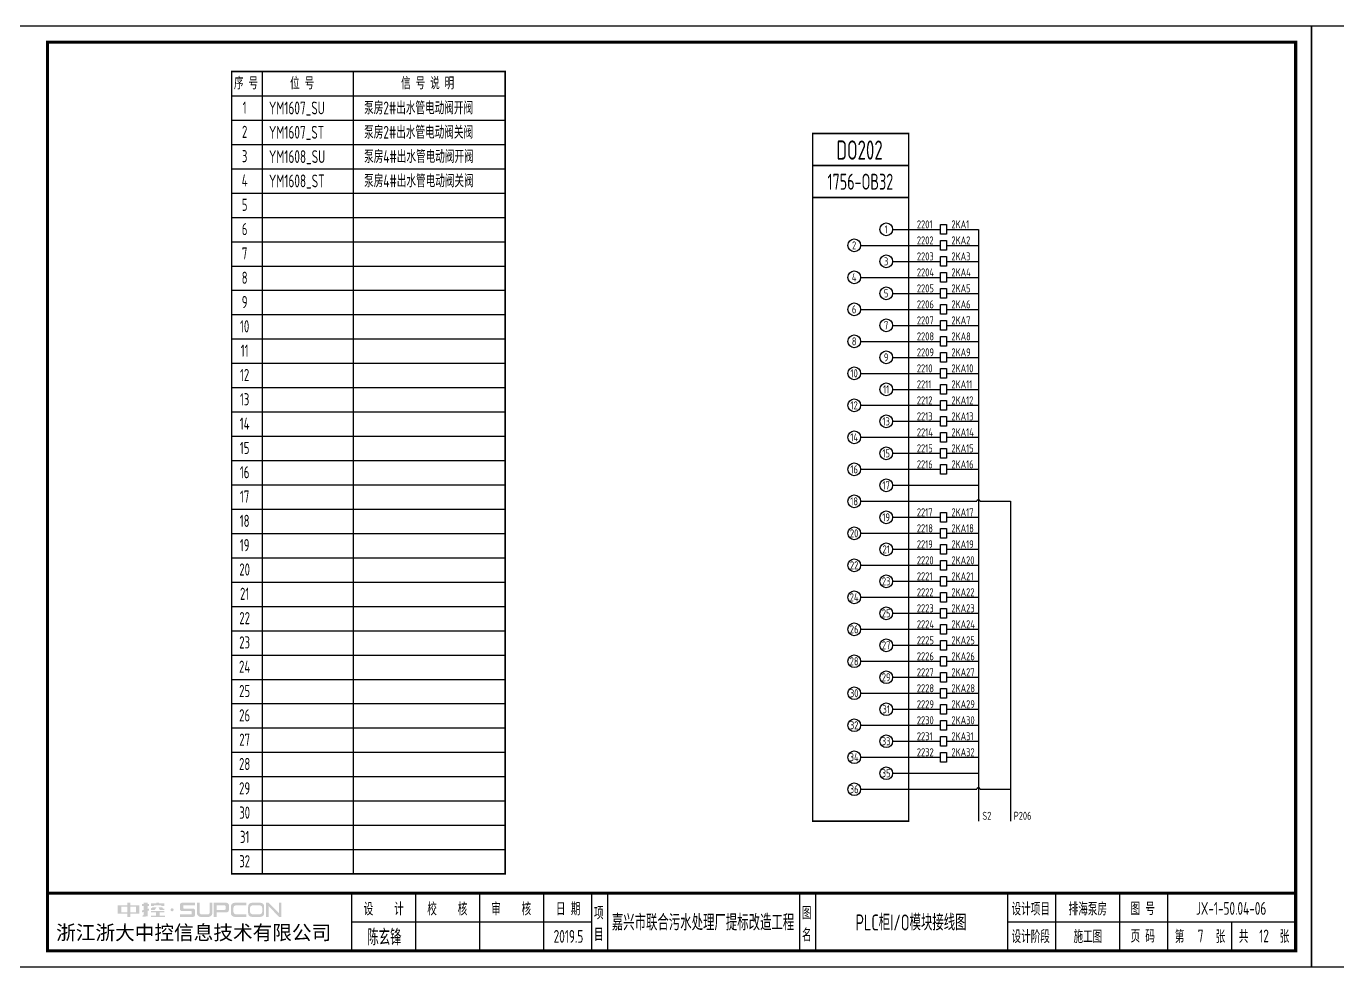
# Model space of a CAD drawing. Header units: millimetres. Extents: x 30557 to 235556, y -116603 to -73383.
# Drawn here: x 179725 to 183823, y -83067 to -80127 of the extents above; entities that cross this region are included whole.
import ezdxf
from ezdxf.enums import TextEntityAlignment as Align

# ---------------------------------------------------------------- set-up
doc = ezdxf.new("R2010")
doc.units = ezdxf.units.MM
doc.layers.add('1', color=3, linetype='Continuous')
doc.layers.add('_Drawing', color=7, linetype='Continuous', lineweight=25)
doc.styles.add('supcon', font='sceie.shx', dxfattribs={"width": 0.75, "height": 40, "bigfont": 'sceic.shx'})
doc.styles.add('Title', font='', dxfattribs={"height": 45})
doc.styles.get('Title').set_extended_font_data('SimHei')

# ---------------------------------------------------------------- blocks, each defined once
blk = doc.blocks.new('中控·SUPCON')
at = {"linetype": 'Continuous'}
h = blk.add_hatch(color=2, dxfattribs=at)
h.dxf.hatch_style = 1
h.paths.add_polyline_path([(34, 33), (20, 33), (20, 37), (15, 37), (15, 36), (15, 33), (0, 33), (0, 20), (13, 20), (15, 20), (15, 15), (20, 15), (20, 20), (22, 20), (34, 20)])
h.paths.add_polyline_path([(20, 30), (20, 31), (29, 31), (29, 22), (20, 22)], flags=16)
h.paths.add_polyline_path([(15, 30), (15, 22), (6, 22), (6, 31), (15, 31)], flags=16)
h.paths.add_polyline_path([(47, 32), (49, 32), (49, 35), (47, 35), (47, 37), (41, 37), (41, 35), (38, 35), (38, 32), (41, 32), (41, 25.8), (38, 25), (38, 22), (41, 22.8), (41, 18.3), (39, 17), (39, 15), (47, 16), (47, 24.5), (49, 25), (49, 28), (47, 27.5)])
h.paths.add_polyline_path([(61, 30), (55, 30), (52, 28), (52, 26), (58, 26)])
h.paths.add_polyline_path([(73, 28), (71, 28), (70, 30), (64, 30), (66, 26), (73, 26)])
h.paths.add_polyline_path([(73, 36), (64.6, 36), (64.6, 37), (60.4, 37), (60.4, 36), (52, 36), (52, 32), (56.8, 32), (56.8, 33.1), (68.2, 33.1), (68.2, 32), (73, 32)])
h.paths.add_polyline_path([(66, 22), (73, 22), (73, 24), (52, 24), (52, 22), (60, 22), (60, 17), (52, 17), (52, 15), (74, 15), (74, 17), (66, 17)])
h.paths.add_polyline_path([(82.7, 26.1, 1), (87.6, 26.1, 1)])
h.paths.add_polyline_path([(118, 28), (103.5, 28, -0.414214), (102.5, 29), (102.5, 32, -0.414214), (103.5, 33), (121, 33), (121, 37), (100.5, 37, 0.414214), (97.5, 34), (97.5, 27, 0.414214), (100.5, 24), (115, 24, -0.414214), (116, 23), (116, 20, -0.414214), (115, 19), (97.5, 19), (97.5, 15), (118, 15, 0.414214), (121, 18), (121, 25, 0.414214)])
h.paths.add_polyline_path([(128, 37), (124, 37), (124, 36), (124, 21, 0.414214), (130, 15), (142, 15, 0.414214), (148, 21), (148, 37), (144, 37), (144, 22, -0.414214), (141, 19), (131, 19, -0.414214), (128, 22)])
h.paths.add_polyline_path([(174, 26), (174, 33, 0.414214), (170, 37), (150, 37), (150, 36), (150, 15), (155, 15), (155, 22), (170, 22, 0.414214)])
h.paths.add_polyline_path([(167, 26), (155, 26), (155, 33), (167, 33, -0.414214), (169, 31), (169, 28, -0.414214)], flags=16)
h.paths.add_polyline_path([(201, 19), (185, 19, -0.414214), (181, 23), (181, 29, -0.414214), (185, 33), (201, 33), (201, 37), (183, 37, 0.414214), (177, 31), (177, 21, 0.414214), (183, 15), (201, 15)])
h.paths.add_polyline_path([(229, 21), (229, 31, 0.414214), (223, 37), (210, 37, 0.414214), (204, 31), (204, 21, 0.414214), (210, 15), (223, 15, 0.414214)])
h.paths.add_polyline_path([(207, 23), (207, 29, -0.414214), (211, 33), (222, 33, -0.414214), (226, 29), (226, 23, -0.414214), (222, 19), (211, 19, -0.414214)], flags=16)
h.paths.add_polyline_path([(236, 32.1), (252, 15), (256, 15), (256, 37), (252, 37), (252, 21), (236, 37), (232, 37), (232, 36), (232, 15), (236, 15)])
h = blk.add_hatch(color=2, dxfattribs=at)
h.dxf.hatch_style = 1
h.paths.add_polyline_path([(34, 33), (20, 33), (20, 37), (15, 37), (15, 36), (15, 33), (0, 33), (0, 20), (13, 20), (15, 20), (15, 15), (20, 15), (20, 20), (22, 20), (34, 20)])
h.paths.add_polyline_path([(20, 30), (20, 31), (29, 31), (29, 22), (20, 22)], flags=16)
h.paths.add_polyline_path([(15, 30), (15, 22), (6, 22), (6, 31), (15, 31)], flags=16)
h.paths.add_polyline_path([(47, 32), (49, 32), (49, 35), (47, 35), (47, 37), (41, 37), (41, 35), (38, 35), (38, 32), (41, 32), (41, 25.8), (38, 25), (38, 22), (41, 22.8), (41, 18.3), (39, 17), (39, 15), (47, 16), (47, 24.5), (49, 25), (49, 28), (47, 27.5)])
h.paths.add_polyline_path([(61, 30), (55, 30), (52, 28), (52, 26), (58, 26)])
h.paths.add_polyline_path([(73, 28), (71, 28), (70, 30), (64, 30), (66, 26), (73, 26)])
h.paths.add_polyline_path([(73, 36), (64.6, 36), (64.6, 37), (60.4, 37), (60.4, 36), (52, 36), (52, 32), (56.8, 32), (56.8, 33.1), (68.2, 33.1), (68.2, 32), (73, 32)])
h.paths.add_polyline_path([(66, 22), (73, 22), (73, 24), (52, 24), (52, 22), (60, 22), (60, 17), (52, 17), (52, 15), (74, 15), (74, 17), (66, 17)])
h.paths.add_polyline_path([(82.7, 26.1, 1), (87.6, 26.1, 1)])
h.paths.add_polyline_path([(118, 28), (103.5, 28, -0.414214), (102.5, 29), (102.5, 32, -0.414214), (103.5, 33), (121, 33), (121, 37), (100.5, 37, 0.414214), (97.5, 34), (97.5, 27, 0.414214), (100.5, 24), (115, 24, -0.414214), (116, 23), (116, 20, -0.414214), (115, 19), (97.5, 19), (97.5, 15), (118, 15, 0.414214), (121, 18), (121, 25, 0.414214)])
h.paths.add_polyline_path([(128, 37), (124, 37), (124, 36), (124, 21, 0.414214), (130, 15), (142, 15, 0.414214), (148, 21), (148, 37), (144, 37), (144, 22, -0.414214), (141, 19), (131, 19, -0.414214), (128, 22)])
h.paths.add_polyline_path([(174, 26), (174, 33, 0.414214), (170, 37), (150, 37), (150, 36), (150, 15), (155, 15), (155, 22), (170, 22, 0.414214)])
h.paths.add_polyline_path([(167, 26), (155, 26), (155, 33), (167, 33, -0.414214), (169, 31), (169, 28, -0.414214)], flags=16)
h.paths.add_polyline_path([(201, 19), (185, 19, -0.414214), (181, 23), (181, 29, -0.414214), (185, 33), (201, 33), (201, 37), (183, 37, 0.414214), (177, 31), (177, 21, 0.414214), (183, 15), (201, 15)])
h.paths.add_polyline_path([(229, 21), (229, 31, 0.414214), (223, 37), (210, 37, 0.414214), (204, 31), (204, 21, 0.414214), (210, 15), (223, 15, 0.414214)])
h.paths.add_polyline_path([(207, 23), (207, 29, -0.414214), (211, 33), (222, 33, -0.414214), (226, 29), (226, 23, -0.414214), (222, 19), (211, 19, -0.414214)], flags=16)
h.paths.add_polyline_path([(236, 32.1), (252, 15), (256, 15), (256, 37), (252, 37), (252, 21), (236, 37), (232, 37), (232, 36), (232, 15), (236, 15)])
h = blk.add_hatch(color=2, dxfattribs=at)
h.dxf.hatch_style = 1
h.paths.add_polyline_path([(34, 33), (20, 33), (20, 37), (15, 37), (15, 36), (15, 33), (0, 33), (0, 20), (13, 20), (15, 20), (15, 15), (20, 15), (20, 20), (22, 20), (34, 20)])
h.paths.add_polyline_path([(20, 30), (20, 31), (29, 31), (29, 22), (20, 22)], flags=16)
h.paths.add_polyline_path([(15, 30), (15, 22), (6, 22), (6, 31), (15, 31)], flags=16)
h.paths.add_polyline_path([(47, 32), (49, 32), (49, 35), (47, 35), (47, 37), (41, 37), (41, 35), (38, 35), (38, 32), (41, 32), (41, 25.8), (38, 25), (38, 22), (41, 22.8), (41, 18.3), (39, 17), (39, 15), (47, 16), (47, 24.5), (49, 25), (49, 28), (47, 27.5)])
h.paths.add_polyline_path([(61, 30), (55, 30), (52, 28), (52, 26), (58, 26)])
h.paths.add_polyline_path([(73, 28), (71, 28), (70, 30), (64, 30), (66, 26), (73, 26)])
h.paths.add_polyline_path([(73, 36), (64.6, 36), (64.6, 37), (60.4, 37), (60.4, 36), (52, 36), (52, 32), (56.8, 32), (56.8, 33.1), (68.2, 33.1), (68.2, 32), (73, 32)])
h.paths.add_polyline_path([(66, 22), (73, 22), (73, 24), (52, 24), (52, 22), (60, 22), (60, 17), (52, 17), (52, 15), (74, 15), (74, 17), (66, 17)])
h.paths.add_polyline_path([(82.7, 26.1, 1), (87.6, 26.1, 1)])
h.paths.add_polyline_path([(118, 28), (103.5, 28, -0.414214), (102.5, 29), (102.5, 32, -0.414214), (103.5, 33), (121, 33), (121, 37), (100.5, 37, 0.414214), (97.5, 34), (97.5, 27, 0.414214), (100.5, 24), (115, 24, -0.414214), (116, 23), (116, 20, -0.414214), (115, 19), (97.5, 19), (97.5, 15), (118, 15, 0.414214), (121, 18), (121, 25, 0.414214)])
h.paths.add_polyline_path([(128, 37), (124, 37), (124, 36), (124, 21, 0.414214), (130, 15), (142, 15, 0.414214), (148, 21), (148, 37), (144, 37), (144, 22, -0.414214), (141, 19), (131, 19, -0.414214), (128, 22)])
h.paths.add_polyline_path([(174, 26), (174, 33, 0.414214), (170, 37), (150, 37), (150, 36), (150, 15), (155, 15), (155, 22), (170, 22, 0.414214)])
h.paths.add_polyline_path([(167, 26), (155, 26), (155, 33), (167, 33, -0.414214), (169, 31), (169, 28, -0.414214)], flags=16)
h.paths.add_polyline_path([(201, 19), (185, 19, -0.414214), (181, 23), (181, 29, -0.414214), (185, 33), (201, 33), (201, 37), (183, 37, 0.414214), (177, 31), (177, 21, 0.414214), (183, 15), (201, 15)])
h.paths.add_polyline_path([(229, 21), (229, 31, 0.414214), (223, 37), (210, 37, 0.414214), (204, 31), (204, 21, 0.414214), (210, 15), (223, 15, 0.414214)])
h.paths.add_polyline_path([(207, 23), (207, 29, -0.414214), (211, 33), (222, 33, -0.414214), (226, 29), (226, 23, -0.414214), (222, 19), (211, 19, -0.414214)], flags=16)
h.paths.add_polyline_path([(236, 32.1), (252, 15), (256, 15), (256, 37), (252, 37), (252, 21), (236, 37), (232, 37), (232, 36), (232, 15), (236, 15)])
h = blk.add_hatch(color=2, dxfattribs=at)
h.dxf.hatch_style = 1
h.paths.add_polyline_path([(34, 33), (20, 33), (20, 37), (15, 37), (15, 36), (15, 33), (0, 33), (0, 20), (13, 20), (15, 20), (15, 15), (20, 15), (20, 20), (22, 20), (34, 20)])
h.paths.add_polyline_path([(20, 30), (20, 31), (29, 31), (29, 22), (20, 22)], flags=16)
h.paths.add_polyline_path([(15, 30), (15, 22), (6, 22), (6, 31), (15, 31)], flags=16)
h.paths.add_polyline_path([(47, 32), (49, 32), (49, 35), (47, 35), (47, 37), (41, 37), (41, 35), (38, 35), (38, 32), (41, 32), (41, 25.8), (38, 25), (38, 22), (41, 22.8), (41, 18.3), (39, 17), (39, 15), (47, 16), (47, 24.5), (49, 25), (49, 28), (47, 27.5)])
h.paths.add_polyline_path([(61, 30), (55, 30), (52, 28), (52, 26), (58, 26)])
h.paths.add_polyline_path([(73, 28), (71, 28), (70, 30), (64, 30), (66, 26), (73, 26)])
h.paths.add_polyline_path([(73, 36), (64.6, 36), (64.6, 37), (60.4, 37), (60.4, 36), (52, 36), (52, 32), (56.8, 32), (56.8, 33.1), (68.2, 33.1), (68.2, 32), (73, 32)])
h.paths.add_polyline_path([(66, 22), (73, 22), (73, 24), (52, 24), (52, 22), (60, 22), (60, 17), (52, 17), (52, 15), (74, 15), (74, 17), (66, 17)])
h.paths.add_polyline_path([(82.7, 26.1, 1), (87.6, 26.1, 1)])
h.paths.add_polyline_path([(118, 28), (103.5, 28, -0.414214), (102.5, 29), (102.5, 32, -0.414214), (103.5, 33), (121, 33), (121, 37), (100.5, 37, 0.414214), (97.5, 34), (97.5, 27, 0.414214), (100.5, 24), (115, 24, -0.414214), (116, 23), (116, 20, -0.414214), (115, 19), (97.5, 19), (97.5, 15), (118, 15, 0.414214), (121, 18), (121, 25, 0.414214)])
h.paths.add_polyline_path([(128, 37), (124, 37), (124, 36), (124, 21, 0.414214), (130, 15), (142, 15, 0.414214), (148, 21), (148, 37), (144, 37), (144, 22, -0.414214), (141, 19), (131, 19, -0.414214), (128, 22)])
h.paths.add_polyline_path([(174, 26), (174, 33, 0.414214), (170, 37), (150, 37), (150, 36), (150, 15), (155, 15), (155, 22), (170, 22, 0.414214)])
h.paths.add_polyline_path([(167, 26), (155, 26), (155, 33), (167, 33, -0.414214), (169, 31), (169, 28, -0.414214)], flags=16)
h.paths.add_polyline_path([(201, 19), (185, 19, -0.414214), (181, 23), (181, 29, -0.414214), (185, 33), (201, 33), (201, 37), (183, 37, 0.414214), (177, 31), (177, 21, 0.414214), (183, 15), (201, 15)])
h.paths.add_polyline_path([(229, 21), (229, 31, 0.414214), (223, 37), (210, 37, 0.414214), (204, 31), (204, 21, 0.414214), (210, 15), (223, 15, 0.414214)])
h.paths.add_polyline_path([(207, 23), (207, 29, -0.414214), (211, 33), (222, 33, -0.414214), (226, 29), (226, 23, -0.414214), (222, 19), (211, 19, -0.414214)], flags=16)
h.paths.add_polyline_path([(236, 32.1), (252, 15), (256, 15), (256, 37), (252, 37), (252, 21), (236, 37), (232, 37), (232, 36), (232, 15), (236, 15)])
h = blk.add_hatch(color=2, dxfattribs=at)
h.dxf.hatch_style = 1
h.paths.add_polyline_path([(34, 33), (20, 33), (20, 37), (15, 37), (15, 36), (15, 33), (0, 33), (0, 20), (13, 20), (15, 20), (15, 15), (20, 15), (20, 20), (22, 20), (34, 20)])
h.paths.add_polyline_path([(20, 30), (20, 31), (29, 31), (29, 22), (20, 22)], flags=16)
h.paths.add_polyline_path([(15, 30), (15, 22), (6, 22), (6, 31), (15, 31)], flags=16)
h.paths.add_polyline_path([(47, 32), (49, 32), (49, 35), (47, 35), (47, 37), (41, 37), (41, 35), (38, 35), (38, 32), (41, 32), (41, 25.8), (38, 25), (38, 22), (41, 22.8), (41, 18.3), (39, 17), (39, 15), (47, 16), (47, 24.5), (49, 25), (49, 28), (47, 27.5)])
h.paths.add_polyline_path([(61, 30), (55, 30), (52, 28), (52, 26), (58, 26)])
h.paths.add_polyline_path([(73, 28), (71, 28), (70, 30), (64, 30), (66, 26), (73, 26)])
h.paths.add_polyline_path([(73, 36), (64.6, 36), (64.6, 37), (60.4, 37), (60.4, 36), (52, 36), (52, 32), (56.8, 32), (56.8, 33.1), (68.2, 33.1), (68.2, 32), (73, 32)])
h.paths.add_polyline_path([(66, 22), (73, 22), (73, 24), (52, 24), (52, 22), (60, 22), (60, 17), (52, 17), (52, 15), (74, 15), (74, 17), (66, 17)])
h.paths.add_polyline_path([(82.7, 26.1, 1), (87.6, 26.1, 1)])
h.paths.add_polyline_path([(118, 28), (103.5, 28, -0.414214), (102.5, 29), (102.5, 32, -0.414214), (103.5, 33), (121, 33), (121, 37), (100.5, 37, 0.414214), (97.5, 34), (97.5, 27, 0.414214), (100.5, 24), (115, 24, -0.414214), (116, 23), (116, 20, -0.414214), (115, 19), (97.5, 19), (97.5, 15), (118, 15, 0.414214), (121, 18), (121, 25, 0.414214)])
h.paths.add_polyline_path([(128, 37), (124, 37), (124, 36), (124, 21, 0.414214), (130, 15), (142, 15, 0.414214), (148, 21), (148, 37), (144, 37), (144, 22, -0.414214), (141, 19), (131, 19, -0.414214), (128, 22)])
h.paths.add_polyline_path([(174, 26), (174, 33, 0.414214), (170, 37), (150, 37), (150, 36), (150, 15), (155, 15), (155, 22), (170, 22, 0.414214)])
h.paths.add_polyline_path([(167, 26), (155, 26), (155, 33), (167, 33, -0.414214), (169, 31), (169, 28, -0.414214)], flags=16)
h.paths.add_polyline_path([(201, 19), (185, 19, -0.414214), (181, 23), (181, 29, -0.414214), (185, 33), (201, 33), (201, 37), (183, 37, 0.414214), (177, 31), (177, 21, 0.414214), (183, 15), (201, 15)])
h.paths.add_polyline_path([(229, 21), (229, 31, 0.414214), (223, 37), (210, 37, 0.414214), (204, 31), (204, 21, 0.414214), (210, 15), (223, 15, 0.414214)])
h.paths.add_polyline_path([(207, 23), (207, 29, -0.414214), (211, 33), (222, 33, -0.414214), (226, 29), (226, 23, -0.414214), (222, 19), (211, 19, -0.414214)], flags=16)
h.paths.add_polyline_path([(236, 32.1), (252, 15), (256, 15), (256, 37), (252, 37), (252, 21), (236, 37), (232, 37), (232, 36), (232, 15), (236, 15)])
h = blk.add_hatch(color=2, dxfattribs=at)
h.dxf.hatch_style = 1
h.paths.add_polyline_path([(34, 33), (20, 33), (20, 37), (15, 37), (15, 36), (15, 33), (0, 33), (0, 20), (13, 20), (15, 20), (15, 15), (20, 15), (20, 20), (22, 20), (34, 20)])
h.paths.add_polyline_path([(20, 30), (20, 31), (29, 31), (29, 22), (20, 22)], flags=16)
h.paths.add_polyline_path([(15, 30), (15, 22), (6, 22), (6, 31), (15, 31)], flags=16)
h.paths.add_polyline_path([(47, 32), (49, 32), (49, 35), (47, 35), (47, 37), (41, 37), (41, 35), (38, 35), (38, 32), (41, 32), (41, 25.8), (38, 25), (38, 22), (41, 22.8), (41, 18.3), (39, 17), (39, 15), (47, 16), (47, 24.5), (49, 25), (49, 28), (47, 27.5)])
h.paths.add_polyline_path([(61, 30), (55, 30), (52, 28), (52, 26), (58, 26)])
h.paths.add_polyline_path([(73, 28), (71, 28), (70, 30), (64, 30), (66, 26), (73, 26)])
h.paths.add_polyline_path([(73, 36), (64.6, 36), (64.6, 37), (60.4, 37), (60.4, 36), (52, 36), (52, 32), (56.8, 32), (56.8, 33.1), (68.2, 33.1), (68.2, 32), (73, 32)])
h.paths.add_polyline_path([(66, 22), (73, 22), (73, 24), (52, 24), (52, 22), (60, 22), (60, 17), (52, 17), (52, 15), (74, 15), (74, 17), (66, 17)])
h.paths.add_polyline_path([(82.7, 26.1, 1), (87.6, 26.1, 1)])
h.paths.add_polyline_path([(118, 28), (103.5, 28, -0.414214), (102.5, 29), (102.5, 32, -0.414214), (103.5, 33), (121, 33), (121, 37), (100.5, 37, 0.414214), (97.5, 34), (97.5, 27, 0.414214), (100.5, 24), (115, 24, -0.414214), (116, 23), (116, 20, -0.414214), (115, 19), (97.5, 19), (97.5, 15), (118, 15, 0.414214), (121, 18), (121, 25, 0.414214)])
h.paths.add_polyline_path([(128, 37), (124, 37), (124, 36), (124, 21, 0.414214), (130, 15), (142, 15, 0.414214), (148, 21), (148, 37), (144, 37), (144, 22, -0.414214), (141, 19), (131, 19, -0.414214), (128, 22)])
h.paths.add_polyline_path([(174, 26), (174, 33, 0.414214), (170, 37), (150, 37), (150, 36), (150, 15), (155, 15), (155, 22), (170, 22, 0.414214)])
h.paths.add_polyline_path([(167, 26), (155, 26), (155, 33), (167, 33, -0.414214), (169, 31), (169, 28, -0.414214)], flags=16)
h.paths.add_polyline_path([(201, 19), (185, 19, -0.414214), (181, 23), (181, 29, -0.414214), (185, 33), (201, 33), (201, 37), (183, 37, 0.414214), (177, 31), (177, 21, 0.414214), (183, 15), (201, 15)])
h.paths.add_polyline_path([(229, 21), (229, 31, 0.414214), (223, 37), (210, 37, 0.414214), (204, 31), (204, 21, 0.414214), (210, 15), (223, 15, 0.414214)])
h.paths.add_polyline_path([(207, 23), (207, 29, -0.414214), (211, 33), (222, 33, -0.414214), (226, 29), (226, 23, -0.414214), (222, 19), (211, 19, -0.414214)], flags=16)
h.paths.add_polyline_path([(236, 32.1), (252, 15), (256, 15), (256, 37), (252, 37), (252, 21), (236, 37), (232, 37), (232, 36), (232, 15), (236, 15)])
blk = doc.blocks.new('supcon图框')
at = {"linetype": 'Continuous'}
for p, q in [((6145.7, 4361.7), (1987.7, 4361.7)), ((1987.7, 4361.7), (1987.7, 1421.7)), ((6145.7, 1421.7), (6145.7, 4361.7)), ((1987.7, 1421.7), (6145.7, 1421.7))]:
    blk.add_line(p, q, dxfattribs=at)
for p, q in [((3145.7, 1651.7), (3145.7, 1471.7)), ((3345.7, 1651.7), (3345.7, 1471.7)), ((3545.7, 1651.7), (3545.7, 1471.7)), ((3745.7, 1651.7), (3745.7, 1471.7)), ((3895.7, 1651.7), (3895.7, 1471.7)), ((3945.7, 1651.7), (3945.7, 1471.7)), ((4545.7, 1651.7), (4545.7, 1471.7)), ((4595.7, 1651.7), (4595.7, 1471.7)), ((5195.7, 1651.7), (5195.7, 1471.7)), ((5345.7, 1651.7), (5345.7, 1471.7)), ((5545.7, 1651.7), (5545.7, 1471.7)), ((5695.7, 1651.7), (5695.7, 1471.7)), ((3145.7, 1561.7), (3895.7, 1561.7)), ((5195.7, 1561.7), (6095.7, 1561.7)), ((5895.7, 1561.7), (5895.7, 1471.7))]:
    blk.add_line(p, q)
at = {"linetype": 'Continuous', "const_width": 10}
blk.add_lwpolyline([(2195.7, 4311.7), (6095.7, 4311.7), (6095.7, 1471.7), (2195.7, 1471.7)], close=True, dxfattribs=at)
blk.add_lwpolyline([(2195.7, 1651.7), (6095.7, 1651.7)], dxfattribs=at)
at = {"linetype": 'Continuous', "xscale": 2, "yscale": 2, "zscale": 2}
blk.add_blockref('中控·SUPCON', (2414.6, 1547.7), dxfattribs=at)
at = {"style": 'supcon', "width": 0.75}
for s, p in [('设    计', (3246.2, 1604.2)), ('校    核', (3444.8, 1604.2)), ('审    核', (3644.5, 1604.2)), ('日 期', (3822.5, 1604.2)), ('项', (3918.2, 1590.7)), ('图', (4568.2, 1590.7)), ('设计项目', (5268, 1604.2)), ('图 号', (5618, 1604.2)), ('目', (3918.2, 1522.9)), ('名', (4568.2, 1522.9)), ('设计阶段', (5268, 1518.1)), ('施工图', (5446.5, 1518.1)), ('页 码', (5618, 1518.1)), ('第      张', (5797, 1518.1)), ('共      张', (5997, 1518.1))]:
    blk.add_text(s, height=40, dxfattribs=at).set_placement(p, align=Align.MIDDLE)
at = {"style": 'Title'}
blk.add_text('浙江浙大中控信息技术有限公司', height=45, dxfattribs=at).set_placement((2222.8, 1506.2))
blk = doc.blocks.new('1756-OB32')
at = {"linetype": 'Continuous'}
for p, q in [((13708.2, 29269.5), (13858.2, 29269.5)), ((13608.2, 29219.5), (13858.2, 29219.5)), ((13708.2, 29169.5), (13858.2, 29169.5)), ((13608.2, 29119.5), (13858.2, 29119.5)), ((13708.2, 29069.5), (13858.2, 29069.5)), ((13608.2, 29019.5), (13858.2, 29019.5)), ((13708.2, 28969.5), (13858.2, 28969.5)), ((13608.2, 28919.5), (13858.2, 28919.5)), ((13708.2, 28869.5), (13858.2, 28869.5)), ((13608.2, 28819.5), (13858.2, 28819.5)), ((13708.2, 28769.5), (13858.2, 28769.5)), ((13608.2, 28719.5), (13858.2, 28719.5)), ((13708.2, 28669.5), (13858.2, 28669.5)), ((13608.2, 28619.5), (13858.2, 28619.5)), ((13708.2, 28569.5), (13858.2, 28569.5)), ((13608.2, 28519.5), (13858.2, 28519.5)), ((13708.2, 28369.5), (13858.2, 28369.5)), ((13608.2, 28319.5), (13858.2, 28319.5)), ((13708.2, 28269.5), (13858.2, 28269.5)), ((13608.2, 28219.5), (13858.2, 28219.5)), ((13708.2, 28169.5), (13858.2, 28169.5)), ((13608.2, 28119.5), (13858.2, 28119.5)), ((13708.2, 28069.5), (13858.2, 28069.5)), ((13608.2, 28019.5), (13858.2, 28019.5)), ((13708.2, 27969.5), (13858.2, 27969.5)), ((13608.2, 27919.5), (13858.2, 27919.5)), ((13708.2, 27869.5), (13858.2, 27869.5)), ((13608.2, 27819.5), (13858.2, 27819.5)), ((13708.2, 27769.5), (13858.2, 27769.5)), ((13608.2, 27719.5), (13858.2, 27719.5)), ((13708.2, 27669.5), (13858.2, 27669.5)), ((13608.2, 27619.5), (13858.2, 27619.5))]:
    blk.add_line(p, q, dxfattribs=at)
at = {"color": 5, "linetype": 'Continuous'}
for p, q in [((13876.2, 29269.5), (13976.2, 29269.5)), ((13976.2, 29269.5), (13976.2, 27419.5)), ((13876.2, 29219.5), (13976.2, 29219.5)), ((13876.2, 29169.5), (13976.2, 29169.5)), ((13876.2, 29119.5), (13976.2, 29119.5)), ((13876.2, 29069.5), (13976.2, 29069.5)), ((13876.2, 29019.5), (13976.2, 29019.5)), ((13876.2, 28969.5), (13976.2, 28969.5)), ((13876.2, 28919.5), (13976.2, 28919.5)), ((13876.2, 28869.5), (13976.2, 28869.5)), ((13876.2, 28819.5), (13976.2, 28819.5)), ((13876.2, 28769.5), (13976.2, 28769.5)), ((13876.2, 28719.5), (13976.2, 28719.5)), ((13876.2, 28669.5), (13976.2, 28669.5)), ((13876.2, 28619.5), (13976.2, 28619.5)), ((13876.2, 28569.5), (13976.2, 28569.5)), ((13876.2, 28519.5), (13976.2, 28519.5)), ((13708.2, 28469.5), (13976.2, 28469.5)), ((13876.2, 28369.5), (13976.2, 28369.5)), ((13876.2, 28319.5), (13976.2, 28319.5)), ((13876.2, 28269.5), (13976.2, 28269.5)), ((13876.2, 28219.5), (13976.2, 28219.5)), ((13876.2, 28169.5), (13976.2, 28169.5)), ((13876.2, 28119.5), (13976.2, 28119.5)), ((13876.2, 28069.5), (13976.2, 28069.5)), ((13876.2, 28019.5), (13976.2, 28019.5)), ((13876.2, 27969.5), (13976.2, 27969.5)), ((13876.2, 27919.5), (13976.2, 27919.5)), ((13876.2, 27869.5), (13976.2, 27869.5)), ((13876.2, 27819.5), (13976.2, 27819.5)), ((13876.2, 27769.5), (13976.2, 27769.5)), ((13876.2, 27719.5), (13976.2, 27719.5)), ((13876.2, 27669.5), (13976.2, 27669.5)), ((13876.2, 27619.5), (13976.2, 27619.5)), ((13708.2, 27569.5), (13976.2, 27569.5))]:
    blk.add_line(p, q, dxfattribs=at)
at = {"color": 37, "linetype": 'Continuous'}
for p, q in [((13981.2, 28419.5), (14076.2, 28419.5)), ((14076.2, 28419.5), (14076.2, 27419.5)), ((13608.2, 27519.5), (13971.2, 27519.5)), ((13981.2, 27519.5), (14076.2, 27519.5))]:
    blk.add_line(p, q, dxfattribs=at)
at = {"linetype": 'Continuous', "const_width": 5}
blk.add_lwpolyline([(13458.2, 29569.5), (13758.2, 29569.5), (13758.2, 27419.5), (13458.2, 27419.5)], close=True, dxfattribs=at)
for points in [[(13458.2, 29469.5), (13758.2, 29469.5)], [(13458.2, 29369.5), (13758.2, 29369.5)]]:
    blk.add_lwpolyline(points, dxfattribs=at)
at = {"linetype": 'Continuous'}
for points in [[(13858.2, 29284.5), (13876.2, 29284.5), (13876.2, 29254.5), (13858.2, 29254.5)], [(13858.2, 29234.5), (13876.2, 29234.5), (13876.2, 29204.5), (13858.2, 29204.5)], [(13858.2, 29184.5), (13876.2, 29184.5), (13876.2, 29154.5), (13858.2, 29154.5)], [(13858.2, 29134.5), (13876.2, 29134.5), (13876.2, 29104.5), (13858.2, 29104.5)], [(13858.2, 29084.5), (13876.2, 29084.5), (13876.2, 29054.5), (13858.2, 29054.5)], [(13858.2, 29034.5), (13876.2, 29034.5), (13876.2, 29004.5), (13858.2, 29004.5)], [(13858.2, 28984.5), (13876.2, 28984.5), (13876.2, 28954.5), (13858.2, 28954.5)], [(13858.2, 28934.5), (13876.2, 28934.5), (13876.2, 28904.5), (13858.2, 28904.5)], [(13858.2, 28884.5), (13876.2, 28884.5), (13876.2, 28854.5), (13858.2, 28854.5)], [(13858.2, 28834.5), (13876.2, 28834.5), (13876.2, 28804.5), (13858.2, 28804.5)], [(13858.2, 28784.5), (13876.2, 28784.5), (13876.2, 28754.5), (13858.2, 28754.5)], [(13858.2, 28734.5), (13876.2, 28734.5), (13876.2, 28704.5), (13858.2, 28704.5)], [(13858.2, 28684.5), (13876.2, 28684.5), (13876.2, 28654.5), (13858.2, 28654.5)], [(13858.2, 28634.5), (13876.2, 28634.5), (13876.2, 28604.5), (13858.2, 28604.5)], [(13858.2, 28584.5), (13876.2, 28584.5), (13876.2, 28554.5), (13858.2, 28554.5)], [(13858.2, 28534.5), (13876.2, 28534.5), (13876.2, 28504.5), (13858.2, 28504.5)], [(13858.2, 28384.5), (13876.2, 28384.5), (13876.2, 28354.5), (13858.2, 28354.5)], [(13858.2, 28334.5), (13876.2, 28334.5), (13876.2, 28304.5), (13858.2, 28304.5)], [(13858.2, 28284.5), (13876.2, 28284.5), (13876.2, 28254.5), (13858.2, 28254.5)], [(13858.2, 28234.5), (13876.2, 28234.5), (13876.2, 28204.5), (13858.2, 28204.5)], [(13858.2, 28184.5), (13876.2, 28184.5), (13876.2, 28154.5), (13858.2, 28154.5)], [(13858.2, 28134.5), (13876.2, 28134.5), (13876.2, 28104.5), (13858.2, 28104.5)], [(13858.2, 28084.5), (13876.2, 28084.5), (13876.2, 28054.5), (13858.2, 28054.5)], [(13858.2, 28034.5), (13876.2, 28034.5), (13876.2, 28004.5), (13858.2, 28004.5)], [(13858.2, 27984.5), (13876.2, 27984.5), (13876.2, 27954.5), (13858.2, 27954.5)], [(13858.2, 27934.5), (13876.2, 27934.5), (13876.2, 27904.5), (13858.2, 27904.5)], [(13858.2, 27884.5), (13876.2, 27884.5), (13876.2, 27854.5), (13858.2, 27854.5)], [(13858.2, 27834.5), (13876.2, 27834.5), (13876.2, 27804.5), (13858.2, 27804.5)], [(13858.2, 27784.5), (13876.2, 27784.5), (13876.2, 27754.5), (13858.2, 27754.5)], [(13858.2, 27734.5), (13876.2, 27734.5), (13876.2, 27704.5), (13858.2, 27704.5)], [(13858.2, 27684.5), (13876.2, 27684.5), (13876.2, 27654.5), (13858.2, 27654.5)], [(13858.2, 27634.5), (13876.2, 27634.5), (13876.2, 27604.5), (13858.2, 27604.5)]]:
    blk.add_lwpolyline(points, close=True, dxfattribs=at)
at = {"lineweight": -3}
for centre in [(13688.2, 29269.5), (13588.2, 29219.5), (13688.2, 29169.5), (13588.2, 29119.5), (13688.2, 29069.5), (13588.2, 29019.5), (13688.2, 28969.5), (13588.2, 28919.5), (13688.2, 28869.5), (13588.2, 28819.5), (13688.2, 28769.5), (13588.2, 28719.5), (13688.2, 28669.5), (13588.2, 28619.5), (13688.2, 28569.5), (13588.2, 28519.5), (13688.2, 28469.5), (13588.2, 28419.5), (13688.2, 28369.5), (13588.2, 28319.5), (13688.2, 28269.5), (13588.2, 28219.5), (13688.2, 28169.5), (13588.2, 28119.5), (13688.2, 28069.5), (13588.2, 28019.5), (13688.2, 27969.5), (13588.2, 27919.5), (13688.2, 27869.5), (13588.2, 27819.5), (13688.2, 27769.5), (13588.2, 27719.5), (13688.2, 27669.5), (13588.2, 27619.5), (13688.2, 27569.5), (13588.2, 27519.5)]:
    blk.add_circle(centre, 20, dxfattribs=at)
at = {"color": 37, "linetype": 'Continuous'}
blk.add_arc((13976.2, 27519.5), 5, 0, 180, dxfattribs=at)
at = {"color": 7, "style": 'supcon', "width": 0.75}
blk.add_text('1756-OB32', height=50, dxfattribs=at).set_placement((13607.3, 29418.6), align=Align.MIDDLE)
at = {"style": 'supcon', "width": 0.75}
for s, p in [('1', (13687.9, 29269.5)), ('2', (13587.9, 29219.5)), ('3', (13687.9, 29169.5)), ('4', (13587.9, 29119.5)), ('5', (13687.9, 29069.5)), ('6', (13587.9, 29019.5)), ('7', (13687.9, 28969.5)), ('8', (13587.9, 28919.5)), ('9', (13687.9, 28869.5)), ('10', (13587.9, 28819.5)), ('11', (13687.9, 28769.5)), ('12', (13587.9, 28719.5)), ('13', (13687.9, 28669.5)), ('14', (13587.9, 28619.5)), ('15', (13687.9, 28569.5)), ('16', (13587.9, 28519.5)), ('17', (13687.9, 28469.5)), ('18', (13587.9, 28419.5)), ('19', (13687.9, 28369.5)), ('20', (13587.9, 28319.5)), ('21', (13687.9, 28269.5)), ('22', (13587.9, 28219.5)), ('23', (13687.9, 28169.5)), ('24', (13587.9, 28119.5)), ('25', (13687.9, 28069.5)), ('26', (13587.9, 28019.5)), ('27', (13687.9, 27969.5)), ('28', (13587.9, 27919.5)), ('29', (13687.9, 27869.5)), ('30', (13587.9, 27819.5)), ('31', (13687.9, 27769.5)), ('32', (13587.9, 27719.5)), ('33', (13687.9, 27669.5)), ('34', (13587.9, 27619.5)), ('35', (13687.9, 27569.5)), ('36', (13587.9, 27519.5))]:
    blk.add_text(s, height=25, dxfattribs=at).set_placement(p, align=Align.MIDDLE)

msp = doc.modelspace()

# ---------------------------------------------------------------- linework, layer by layer
at = {"lineweight": -3}
for p, q in [((180461.5, -80268.9), (180461.5, -81028.9)), ((180746.5, -80268.9), (180746.5, -81028.9)), ((180366.5, -80344.9), (181221.5, -80344.9)), ((180366.5, -80420.9), (181221.5, -80420.9)), ((180366.5, -80496.9), (181221.5, -80496.9)), ((180366.5, -80572.9), (181221.5, -80572.9)), ((180366.5, -80648.9), (181221.5, -80648.9)), ((180366.5, -80724.9), (181221.5, -80724.9)), ((180366.5, -80800.9), (181221.5, -80800.9)), ((180366.5, -80876.9), (181221.5, -80876.9)), ((180366.5, -80952.9), (181221.5, -80952.9)), ((180366.5, -81028.9), (181221.5, -81028.9)), ((180461.5, -81028.9), (180461.5, -82776.9)), ((180746.5, -81028.9), (180746.5, -82776.9)), ((180366.5, -81104.9), (181221.5, -81104.9)), ((180366.5, -81180.9), (181221.5, -81180.9)), ((180366.5, -81256.9), (181221.5, -81256.9)), ((180366.5, -81332.9), (181221.5, -81332.9)), ((180366.5, -81408.9), (181221.5, -81408.9)), ((180366.5, -81484.9), (181221.5, -81484.9)), ((180366.5, -81560.9), (181221.5, -81560.9)), ((180366.5, -81636.9), (181221.5, -81636.9)), ((180366.5, -81712.9), (181221.5, -81712.9)), ((180366.5, -81788.9), (181221.5, -81788.9)), ((180366.5, -81864.9), (181221.5, -81864.9)), ((180366.5, -81940.9), (181221.5, -81940.9)), ((180366.5, -82016.9), (181221.5, -82016.9)), ((180366.5, -82092.9), (181221.5, -82092.9)), ((180366.5, -82168.9), (181221.5, -82168.9)), ((180366.5, -82244.9), (181221.5, -82244.9)), ((180366.5, -82320.9), (181221.5, -82320.9)), ((180366.5, -82396.9), (181221.5, -82396.9)), ((180366.5, -82472.9), (181221.5, -82472.9)), ((180366.5, -82548.9), (181221.5, -82548.9)), ((180366.5, -82624.9), (181221.5, -82624.9)), ((180366.5, -82700.9), (181221.5, -82700.9)), ((180366.5, -82776.9), (181221.5, -82776.9))]:
    msp.add_line(p, q, dxfattribs=at)
at = {"color": 37, "linetype": 'Continuous'}
msp.add_line((182332.1, -81612.4), (182695.1, -81612.4), dxfattribs=at)
at = {"lineweight": -3, "const_width": 4.75}
msp.add_lwpolyline([(180366.5, -80268.9), (180366.5, -82776.9), (181221.5, -82776.9), (181221.5, -80268.9)], close=True, dxfattribs=at)
at = {"color": 37, "linetype": 'Continuous'}
msp.add_arc((182700.1, -81612.4), 5, 0, 180, dxfattribs=at)

# ---------------------------------------------------------------- block references
for p in [(177595.6, -84489.1), (181753.6, -84489.1)]:
    msp.add_blockref('supcon图框', p)
at = {"color": 1}
msp.add_blockref('1756-OB32', (168723.9, -110031.9), dxfattribs=at)

# ---------------------------------------------------------------- texts
at = {"style": 'supcon', "width": 0.75}
for s, p in [('序 号', (180411.7, -80324.5)), ('位 号', (180586.8, -80324.5)), ('信 号 说 明', (180979.1, -80324.5)), ('1', (180407.2, -80400.5)), ('2', (180407.2, -80476.5)), ('3', (180407.2, -80552.5)), ('4', (180407.2, -80628.5)), ('5', (180407.2, -80704.5)), ('6', (180407.2, -80780.5)), ('7', (180407.2, -80856.5)), ('8', (180407.2, -80932.5)), ('9', (180407.2, -81008.5)), ('10', (180407.2, -81084.5)), ('11', (180407.2, -81160.5)), ('12', (180407.2, -81236.5)), ('13', (180407.2, -81312.5)), ('14', (180407.2, -81388.5)), ('15', (180407.2, -81464.5)), ('16', (180407.2, -81540.5)), ('17', (180407.2, -81616.5)), ('18', (180407.2, -81692.5)), ('19', (180407.2, -81768.5)), ('20', (180407.2, -81844.5)), ('21', (180407.2, -81920.5)), ('22', (180407.2, -81996.5)), ('23', (180407.2, -82072.5)), ('24', (180407.2, -82148.5)), ('25', (180407.2, -82224.5)), ('26', (180407.2, -82300.5)), ('27', (180407.2, -82376.5)), ('28', (180407.2, -82452.5)), ('29', (180407.2, -82528.5)), ('30', (180407.2, -82604.5)), ('31', (180407.2, -82680.5)), ('32', (180407.2, -82756.5))]:
    msp.add_text(s, height=38, dxfattribs=at).set_placement(p, align=Align.CENTER)
at = {"linetype": 'Continuous', "style": 'supcon', "width": 0.75}
for s, p in [('YM1607_SU', (180483.3, -80402.9)), ('YM1607_ST', (180483.3, -80478.9)), ('YM1608_SU', (180483.3, -80554.9)), ('泵房4#出水管电动阀开阀', (180780.6, -80554.9)), ('YM1608_ST', (180483.3, -80630.9)), ('泵房4#出水管电动阀关阀', (180780.6, -80630.9))]:
    msp.add_text(s, height=40, dxfattribs=at).set_placement(p)
at = {"color": 1, "linetype": 'Continuous', "style": 'supcon', "width": 0.75}
for s, p in [('泵房2#出水管电动阀开阀', (180780.6, -80402.9)), ('泵房2#出水管电动阀关阀', (180780.6, -80478.9))]:
    msp.add_text(s, height=40, dxfattribs=at).set_placement(p)
at = {"color": 3, "style": 'supcon', "width": 0.75}
for s, height, p in [('DO202', 60, (182328.8, -80514.4)), ('排海泵房', 40, (183042, -82884.9)), ('陈玄锋', 50, (180844.1, -82972.4)), ('2019.5', 40, (181419.1, -82972.4)), ('7', 40, (183394.6, -82971)), ('12', 40, (183592.6, -82971))]:
    msp.add_text(s, height=height, dxfattribs=at).set_placement(p, align=Align.MIDDLE)
at = {"layer": '1', "color": 3, "style": 'supcon', "width": 0.75}
for s, p in [('2201', (182507.8, -80759.3)), ('2KA1', (182615.8, -80759.3)), ('2202', (182507.8, -80809.3)), ('2KA2', (182615.8, -80809.3)), ('2203', (182507.8, -80859.3)), ('2KA3', (182615.8, -80859.3)), ('2204', (182507.8, -80909.3)), ('2KA4', (182615.8, -80909.3)), ('2205', (182507.8, -80959.3)), ('2KA5', (182615.8, -80959.3)), ('2206', (182507.8, -81009.3)), ('2KA6', (182615.8, -81009.3)), ('2207', (182507.8, -81059.3)), ('2KA7', (182615.8, -81059.3)), ('2208', (182507.8, -81109.3)), ('2KA8', (182615.8, -81109.3)), ('2209', (182507.8, -81159.3)), ('2KA9', (182615.8, -81159.3)), ('2210', (182507.8, -81209.3)), ('2KA10', (182615.8, -81209.3)), ('2211', (182507.8, -81259.3)), ('2KA11', (182615.8, -81259.3)), ('2212', (182507.8, -81309.3)), ('2KA12', (182615.8, -81309.3)), ('2213', (182507.8, -81359.3)), ('2KA13', (182615.8, -81359.3)), ('2214', (182507.8, -81409.3)), ('2KA14', (182615.8, -81409.3)), ('2215', (182507.8, -81459.3)), ('2KA15', (182615.8, -81459.3)), ('2216', (182507.8, -81509.3)), ('2KA16', (182615.8, -81509.3)), ('2217', (182507.8, -81659.3)), ('2KA17', (182615.8, -81659.3)), ('2218', (182507.8, -81709.3)), ('2KA18', (182615.8, -81709.3)), ('2219', (182507.8, -81759.3)), ('2KA19', (182615.8, -81759.3)), ('2220', (182507.8, -81809.3)), ('2KA20', (182615.8, -81809.3)), ('2221', (182507.8, -81859.3)), ('2KA21', (182615.8, -81859.3)), ('2222', (182507.8, -81909.3)), ('2KA22', (182615.8, -81909.3)), ('2223', (182507.8, -81959.3)), ('2KA23', (182615.8, -81959.3)), ('2224', (182507.8, -82009.3)), ('2KA24', (182615.8, -82009.3)), ('2225', (182507.8, -82059.3)), ('2KA25', (182615.8, -82059.3)), ('2226', (182507.8, -82109.3)), ('2KA26', (182615.8, -82109.3)), ('2227', (182507.8, -82159.3)), ('2KA27', (182615.8, -82159.3)), ('2228', (182507.8, -82209.3)), ('2KA28', (182615.8, -82209.3)), ('2229', (182507.8, -82259.3)), ('2KA29', (182615.8, -82259.3)), ('2230', (182507.8, -82309.3)), ('2KA30', (182615.8, -82309.3)), ('2231', (182507.8, -82359.3)), ('2KA31', (182615.8, -82359.3)), ('2232', (182507.8, -82409.3)), ('2KA32', (182615.8, -82409.3)), ('S2', (182712.4, -82607.9)), ('P206', (182810.3, -82607.9))]:
    msp.add_text(s, height=25, dxfattribs=at).set_placement(p)
at = {"layer": '_Drawing', "color": 3, "style": 'supcon', "width": 0.75}
for s, height, p in [('JX-1-50.04-06', 40, (183489.8, -82884.9)), ('嘉兴市联合污水处理厂提标改造工程', 50, (181839.6, -82926.3)), ('PLC柜I/O模块接线图', 50, (182489.6, -82926.3))]:
    msp.add_text(s, height=height, dxfattribs=at).set_placement(p, align=Align.MIDDLE)

doc.saveas('drawing.dxf')
